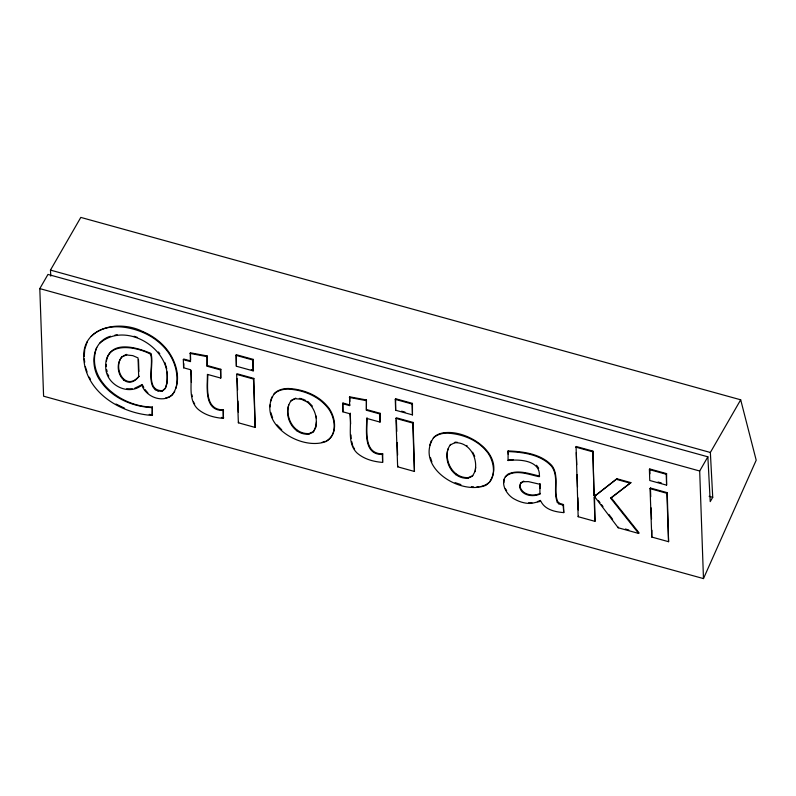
<?xml version="1.0" encoding="UTF-8"?>
<svg xmlns="http://www.w3.org/2000/svg" width="796" height="796" viewBox="0 0 796 796"><rect width="100%" height="100%" fill="white"/><g stroke="black" fill="none" stroke-linecap="round" stroke-linejoin="round"><path stroke-width="1.19" d="M106.117 366.558L106.236 364.369M270.093 406.865L270.232 404.706M84.237 356.509L84.754 349.155L87.232 341.812M316.45 422.079L316.022 426.945L313.505 431.581L309.087 433.561C294.281 434.507 285.137 418.129 288.689 404.945M474.923 471.59C478.366 458.456 469.61 441.73 454.695 442.765L450.277 444.954M475.62 467.322L475.302 470.963L472.396 476.227L467.988 478.207C451.163 479.471 440.924 457.103 450.645 444.327M176.016 388.199C179.229 373.762 174.404 358.528 164.513 347.743A41.004 26.746 30.8 0 0 142.524 332.27C126.246 325.564 104.923 323.007 91.192 336.36M447.969 448.964C444.407 462.158 453.551 478.525 468.356 477.58L472.774 475.6M503.838 482.734L504.216 479.092M520.823 482.724L519.549 486.535C521.111 495.48 532.783 497.48 539.897 494.037L540.265 493.411C533.151 496.853 521.48 494.853 519.917 485.918L520.823 482.724L523.788 481.092M106.425 361.076C110.405 339.385 137.38 347.524 150.762 353.404C155.001 362.299 143.927 391.632 162.603 390.577L165.538 388.04L167.17 382.906L167.11 371.931M270.441 401.463L271.884 396.965M429.711 445.481L431.163 440.994M96.674 347.394C84.913 380.249 122.465 407.204 152.315 407.005L152.215 415.442C120.912 413.522 85.739 392.448 83.769 358.369C81.61 326.37 120.216 319.763 142.902 331.643M740.688 399.801L710.36 452.476L712.728 497.301L710.231 501.629L707.863 456.814L47.969 274.421L39.8 288.61L43.591 396.199L703.475 578.592L756.2 460.207L740.688 399.801L80.804 217.407L50.466 270.093L50.785 276.142M122.236 356.379C111.997 368.13 125.549 392.309 139.081 376.2C126.047 393.453 111.241 369.175 121.858 357.006L126.365 354.956L132.783 355.623L138.036 357.911L138.703 376.826M703.475 578.592L699.694 471.003L707.863 456.814M126.365 354.956L126.733 354.329M123.489 380.309L123.858 379.682M99.858 343.116C127.967 318.907 178.384 353.474 165.16 388.667L162.235 391.204C143.549 392.259 154.633 362.926 150.384 354.031L150.762 353.404M155.24 389.861L155.618 389.234M157.996 391.144L158.364 390.518M152.215 415.442L152.315 407.005M162.235 391.204L162.603 390.577M183.319 359.643L183.697 359.016L190.682 360.946L190.314 361.573L183.319 359.643L183.607 367.802L190.592 369.732C192.692 382.299 187.438 398.448 197.378 408.627C204.403 415.044 214.074 417.671 223.358 418.378L223.457 409.821C204.671 410.318 207.597 387.363 207.826 374.936M190.314 361.573L190.393 352.787L207.159 355.941L207.119 366.22L220.472 369.911L220.761 378.07L207.408 374.379C207.487 386.975 203.746 410.865 223.079 410.447L223.457 409.821M183.607 367.802L183.856 363.673M207.119 366.22L207.159 355.941M220.472 369.911L220.84 369.284L207.497 365.593M220.761 378.07L220.84 369.284M235.994 355.334L236.362 354.717L253.178 359.364L253.188 370.876L236.372 366.23L235.994 355.334L252.8 359.991L253.188 370.876M236.372 366.23L236.362 354.717M236.661 374.389L237.029 373.762L253.844 378.408L255.178 427.442L238.362 422.795L236.661 374.389L253.476 379.035L255.178 427.442M252.8 359.991L253.178 359.364M253.476 379.035L253.844 378.408M238.362 422.795L238.74 422.169M291.008 400.935L295.794 398.119M294.689 398.667L291.376 400.308C281.655 413.074 291.893 435.452 308.719 434.188L313.126 432.198C319.256 422.785 316.072 408.845 307.346 402.04L307.724 401.413L312.39 406.109M296.48 430.726L296.858 430.099M308.719 434.188L309.087 433.561M342.598 403.662L342.967 403.035L349.951 404.975L349.583 405.592L342.598 403.662L342.887 411.821L349.872 413.751C351.961 426.328 346.718 442.476 356.658 452.645C363.673 459.063 373.344 461.69 382.627 462.406L382.727 453.839C363.384 454.257 367.135 430.377 367.055 417.771M349.583 405.592L349.673 396.816L366.429 399.96L366.399 410.238L379.742 413.93L380.03 422.089L366.687 418.397C366.757 431.004 363.016 454.884 382.349 454.466L382.727 453.839M342.887 411.821L342.967 403.035M366.399 410.238L366.429 399.96M379.742 413.93L380.12 413.303L366.767 409.622M380.03 422.089L380.12 413.303M395.264 399.363L395.632 398.736L412.447 403.383L412.457 414.895L395.642 410.248L395.264 399.363L412.079 404.01L412.457 414.895M395.642 410.248L395.632 398.736M395.93 418.407L396.309 417.781L413.124 422.427L414.447 471.461L397.642 466.814L395.93 418.407L412.746 423.054L414.447 471.461M412.079 404.01L412.447 403.383M412.746 423.054L413.124 422.427M397.642 466.814L398.01 466.187M454.695 442.765L455.063 442.138L457.421 442.337M466.625 446.068L466.993 445.442M455.75 474.744L456.128 474.118M467.988 478.207L468.356 477.58M505.281 476.824C514.713 468.486 528.584 474.595 539.28 476.714C541.171 460.357 519.48 459.043 508.057 460.526L508.117 450.914C523.34 451.561 540.912 453.78 551.847 465.531C559.707 475.958 553.15 490.207 557.697 501.719L559.21 503.191L563.498 504.555L563.777 512.604C555.24 511.957 544.942 509.778 540.882 501.251L531.599 503.37A24.348 15.88 30.8 0 1 514.913 499.361C506.137 495.212 498.346 481.073 508.137 474.058C518.236 469.421 529.499 473.829 539.658 476.088M508.057 460.526L508.435 459.909L513.37 459.67M539.897 494.037L539.917 483.58L540.096 488.495M540.136 501.052L540.514 500.425L537.38 501.609M594.493 496.525L594.97 521.35L578.155 516.703L576.075 446.466L592.891 451.113L594.055 495.52L595.139 495.818L616.92 478.764L630.9 482.625L610.751 498.296L638.651 533.429L639.019 532.803L611.119 497.679L630.9 482.625M563.498 504.555L563.12 505.171L558.842 503.818L557.329 502.336L557.697 501.719M558.842 503.818L559.21 503.191M594.055 495.52L592.891 451.113M578.155 516.703L578.523 516.087M595.139 495.818L616.92 478.764M638.651 533.429L618.203 527.778L595.199 497.45L595.567 496.823M610.751 498.296L611.119 497.679M649.397 469.6L649.765 468.973L666.58 473.62L666.59 485.142L649.775 480.495L649.397 469.6L666.212 474.247L666.59 485.142M618.203 527.778L618.572 527.151M650.063 488.644L650.441 488.018L667.247 492.674L668.58 541.698L651.765 537.051L650.063 488.644L666.879 493.291L668.58 541.698M666.212 474.247L666.58 473.62M666.879 493.291L667.247 492.674M651.765 537.051L651.924 530.226M489.47 482.217C506.176 456.158 471.361 431.671 447.412 432.497A30.268 19.751 30.8 0 0 433.72 437.422C414.547 466.715 459.551 495.47 485.421 485.49C496.873 478.993 494.545 462.486 488.067 453.163C478.704 440.307 462.585 433.81 447.044 433.124A30.268 19.751 30.8 0 0 433.342 438.049M174.722 391.562L172.294 394.697L169.21 396.896L165.538 398.05M326.529 440.845C337.982 434.337 335.653 417.84 329.166 408.517C319.803 395.652 303.684 389.164 288.142 388.478A30.268 19.751 30.8 0 0 274.441 393.403C255.267 422.696 300.281 451.441 326.151 441.472C337.603 434.964 335.275 418.467 328.798 409.144C319.435 396.279 303.306 389.791 287.764 389.105A30.268 19.751 30.8 0 0 274.073 394.03M488.555 482.883L485.799 484.863L481.142 486.495M141.32 385.015L134.554 388.319M520.445 483.351L523.41 481.709L528.454 481.63L539.549 484.207M123.36 355.872L125.609 354.837M110.475 336.23C91.142 341.932 89.888 367.334 100.714 381.374C112.176 398 132.226 406.547 151.936 407.632M321.873 442.476L325.365 441.253M114.932 335.126L117.211 334.688M476.734 486.953L478.943 486.724M132.335 388.816L126.663 388.776M507.739 451.541C522.972 452.188 540.534 454.407 551.479 466.157C559.329 476.585 552.782 490.834 557.329 502.336M471.401 486.724L473.52 486.893M299.336 398.418L301.694 398.617M295.415 398.746L301.326 399.244L307.346 402.04M149.18 414.388L152.583 414.815M221.378 417.442L223.736 417.761M190.025 353.414L206.781 356.568M349.295 397.443L366.06 400.587M50.466 270.093L710.36 452.476M39.8 288.61L699.694 471.003M575.707 447.093L592.513 451.74M251.317 369.633L253.556 370.249M401.622 411.174L404.985 412.099M657.993 482.038L661.357 482.963M709.137 496.306L712.728 497.301M616.552 479.381L630.522 483.252M594.433 494.893L595.508 495.192M595.199 497.45L594.115 497.152L594.97 521.35M625.387 529.032L628.8 529.977M150.384 354.031C135.131 346.141 104.376 340.847 105.739 367.185C105.619 384.408 128.305 396.597 141.807 385.105C145.738 396.587 162.056 403.343 171.926 395.323C182.951 380.906 176.095 359.493 164.881 347.116A41.004 26.746 30.8 0 0 142.902 331.643M455.123 482.645L460.904 484.595M134.017 336.25L137.469 337.464M302.699 399.085L305.714 400.488M115.977 404.02L124.554 408.209M281.734 429.84L277.008 424.835M144.862 389.403L147.877 392.945M598.532 500.734L600.015 502.694M601.507 504.654L602.99 506.604M608.92 514.435L612.631 519.32M536.534 465.262L538.693 468.187M158.444 351.971L159.807 353.822M505.311 488.684L506.644 490.525M107.54 373.971L108.783 376.09M353.354 446.994L354.558 449.133M193.478 401.91L194.682 404.04M89.252 377.145L90.376 379.165M142.176 384.478L143.787 387.433M472.685 452.208L474.734 456.347M430.457 457.61L431.88 461.889M270.819 412.517L272.61 417.87M85.301 366.648L87.062 371.951M164.832 362.478L166.722 368.667M351.832 441.75L352.747 445.929M191.866 394.587L192.324 396.677M106.724 369.732L107.132 371.851M316.062 415.99L316.47 418.427M84.286 358.857L84.724 362.2M563.12 505.171L563.777 512.604M649.765 468.973L649.934 473.819M650.441 488.018L650.74 496.714M651.138 507.878L651.526 519.052M576.294 452.576L576.722 464.784M577.06 474.555L577.498 486.774M577.886 497.759L578.314 509.977M508.117 450.914L508.236 454.287M396.398 420.268L396.786 431.432M397.184 442.606L397.612 455.014M382.349 454.466L382.627 462.406M349.673 396.816L349.832 401.473M350.24 413.124L350.628 424.049M351.016 434.964L351.135 438.606M237.208 378.727L237.606 389.891M237.994 401.065L238.392 412.238M223.079 410.447L223.358 418.378M190.393 352.787L190.642 359.782M191.01 370.319L191.438 382.448M138.494 359.643L138.912 371.463M531.977 502.744A24.348 15.88 30.8 0 1 528.604 502.764"/></g></svg>
